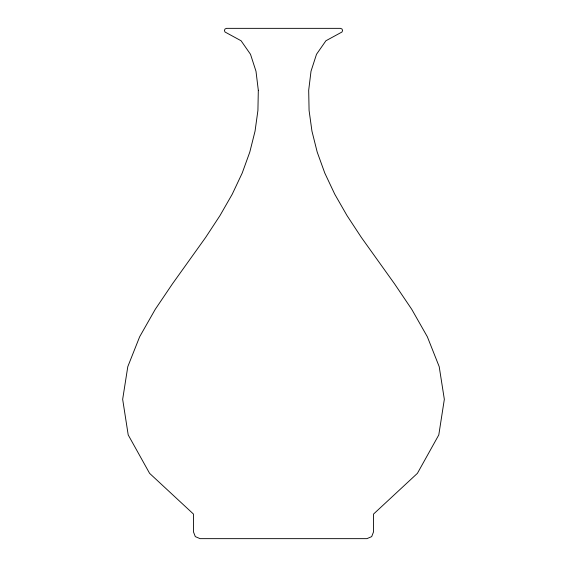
<?xml version="1.0" encoding="UTF-8"?>
<svg xmlns="http://www.w3.org/2000/svg" width="567" height="567" viewBox="0 0 567 567"><rect width="100%" height="100%" fill="white"/><g stroke="black" fill="none" stroke-linecap="round" stroke-linejoin="round"><path stroke-width="0.85" d="M258.311 90.288L257.921 110.437L255.051 131.133L249.806 152.055L242.201 173.077L232.236 194.212L219.982 215.595L205.623 237.46L172.389 283.932L155.245 309.341L139.652 336.777L127.795 366.665L122.663 399.324L128.206 434.924L149.596 473.339L193.432 514.035L193.432 531.775L195.31 536.623L200.094 538.65L366.906 538.65L371.69 536.623L373.568 531.775L373.568 514.035L417.404 473.339L438.794 434.924L444.337 399.324L439.205 366.665L427.348 336.777L411.755 309.341L394.611 283.932L361.377 237.46L347.018 215.595L334.764 194.212L324.799 173.077L317.194 152.055L311.949 131.133L309.079 110.437L308.689 90.288L311.007 71.265L316.499 54.297L325.919 40.76L341.972 32.021L342.603 30.505L341.972 28.981L340.448 28.35L226.552 28.35L225.028 28.981L224.397 30.505L225.028 32.021L241.081 40.76L250.501 54.297L255.993 71.265L258.311 90.288"/></g></svg>
